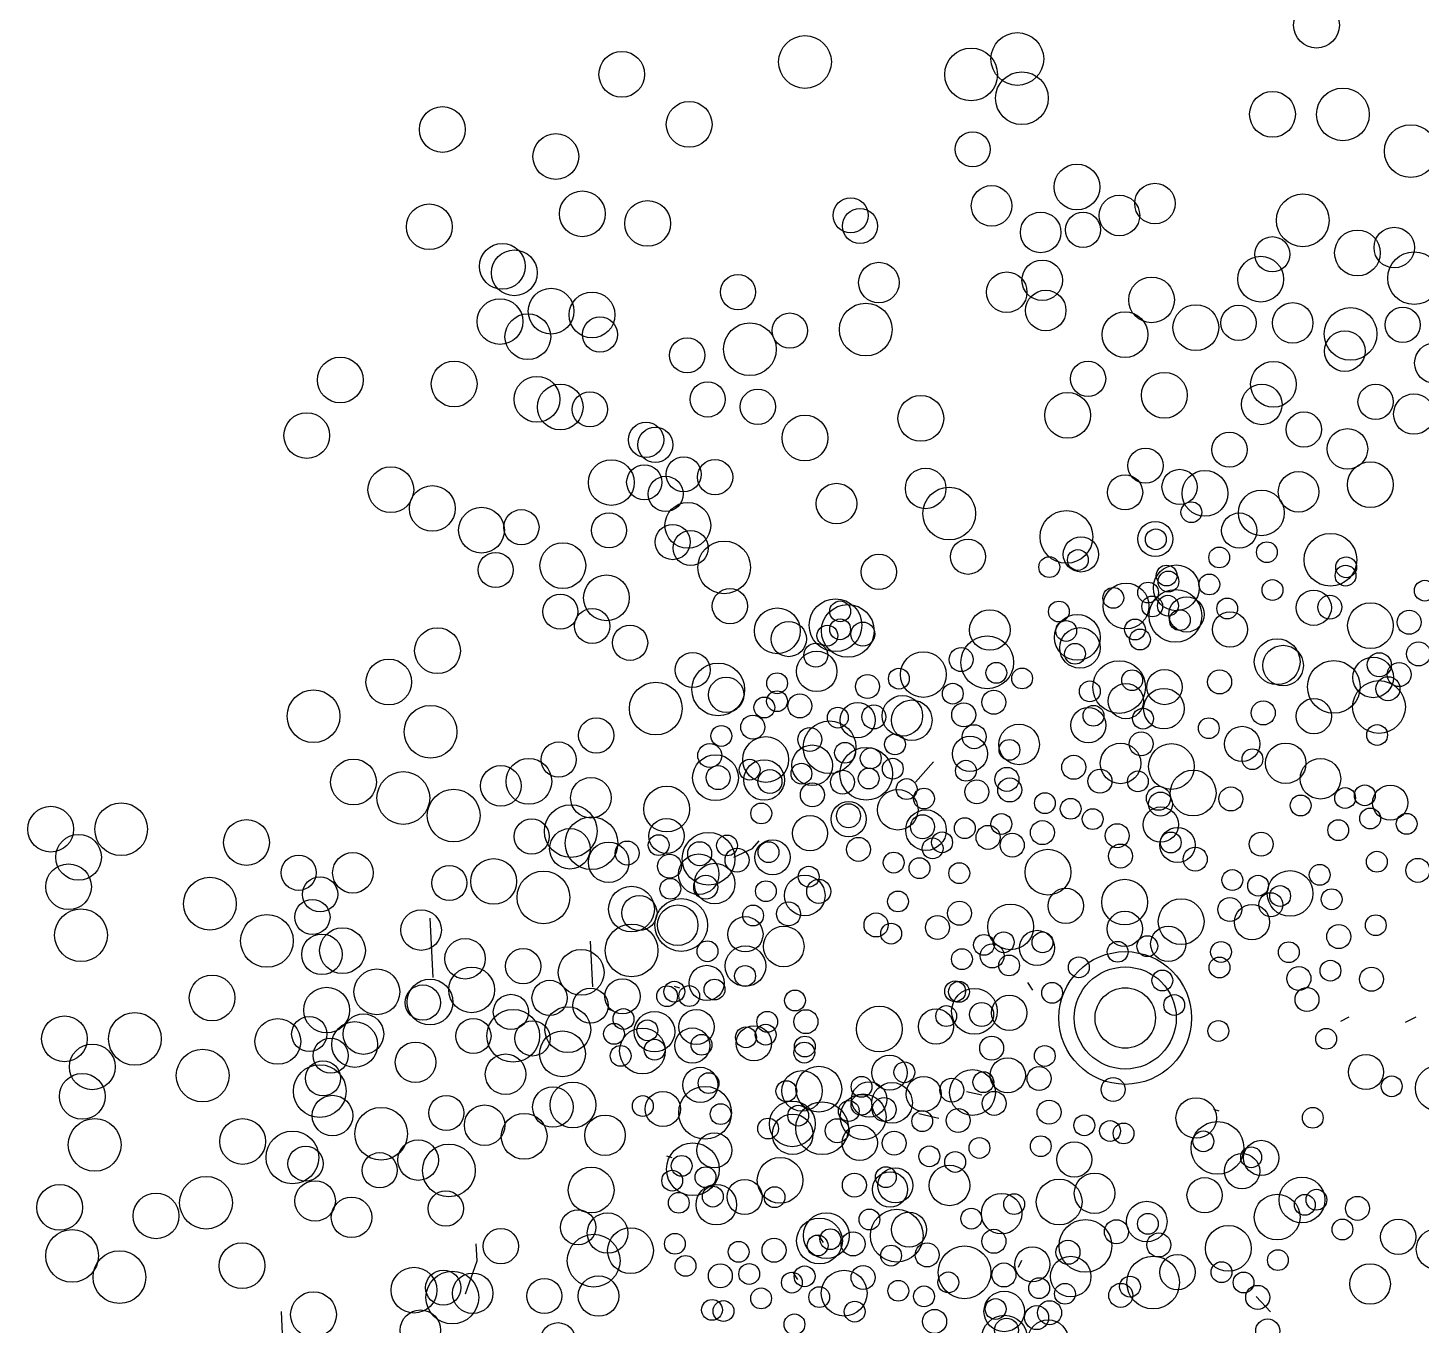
# Model space of a CAD drawing. Header units: millimetres. Extents: x 441156 to 441876, y 4514765 to 4515211.
# Drawn here: x 441411.246 to 441412.185, y 4514833.679 to 4514834.553 of the extents above; entities that cross this region are included whole.
import ezdxf

# ---------------------------------------------------------------- set-up
doc = ezdxf.new("R2010")
doc.units = ezdxf.units.MM
doc.layers.add('01_piscinas', color=254, linetype='Continuous')

msp = doc.modelspace()

# ---------------------------------------------------------------- linework, layer by layer
at = {"layer": '01_piscinas'}
for p, q in [((441411.85656395, 4514834.05810928, 0.00000076), (441411.84435498, 4514834.04456558, 0.00000076)), ((441411.51714898, 4514833.95295157, 0.00000076), (441411.51922251, 4514833.91294447, 0.00000076)), ((441411.62527723, 4514833.93741807, 0.00000076), (441411.62687225, 4514833.90664338, 0.00000076)), ((441411.92348251, 4514833.90430089, 0.00000076), (441411.92017776, 4514833.90960351, 0.00000076)), ((441411.6855144, 4514833.90574856, 0.00000076), (441411.6820632, 4514833.90689777, 0.00000076)), ((441411.64123107, 4514833.89030057, 0.00000076), (441411.63777988, 4514833.89144977, 0.00000076)), ((441412.13626096, 4514833.88609491, 0.00000076), (441412.13076344, 4514833.88334401, 0.00000076)), ((441412.18142783, 4514833.88623146, 0.00000076), (441412.17428106, 4514833.88265529, 0.00000076)), ((441411.88904824, 4514833.83358383, 0.00000076), (441411.87876236, 4514833.8359713, 0.00000076)), ((441412.04888886, 4514833.82283649, 0.00000076), (441412.04543767, 4514833.82398569, 0.00000076)), ((441411.86005129, 4514833.81796706, 0.00000076), (441411.84667965, 4514833.82107077, 0.00000076)), ((441411.6804175, 4514833.79134743, 0.00000076), (441411.6769663, 4514833.79249663, 0.00000076)), ((441411.7823832, 4514833.73437495, 0.00000076), (441411.77907845, 4514833.73967757, 0.00000076)), ((441411.91583987, 4514833.7223042, 0.00000076), (441411.91348382, 4514833.71755858, 0.00000076)), ((441411.76503956, 4514833.70937539, 0.00000076), (441411.76173482, 4514833.714678, 0.00000076)), ((441412.07395017, 4514833.69797687, 0.00000076), (441412.08357173, 4514833.68765445, 0.00000076))]:
    msp.add_line(p, q, dxfattribs=at)
at = {"layer": '01_piscinas', "elevation": 0.00000076}
for points in [[(441411.72197392, 4514833.99394009), (441411.73448015, 4514833.99987894), (441411.73448015, 4514833.99987894), (441411.73909518, 4514834.00495677)], [(441411.54112359, 4514833.69989874), (441411.54897168, 4514833.7219408), (441411.54897168, 4514833.7219408), (441411.54841863, 4514833.73352387)], [(441411.40774925, 4514833.64417645), (441411.41795177, 4514833.67283112), (441411.41795177, 4514833.67283112), (441411.4172328, 4514833.68788911)]]:
    msp.add_lwpolyline(points, dxfattribs=at)
at = {"layer": '01_piscinas'}
for centre, radius in [((441412.11455234, 4514834.55448059, 0.00000076), 0.01541533), ((441411.7699402, 4514834.52966442, 0.00000076), 0.01775907), ((441411.91301681, 4514834.53168761, 0.00000076), 0.01775907), ((441411.64650493, 4514834.52132655, 0.00000076), 0.01541533), ((441411.88188752, 4514834.52124142, 0.00000076), 0.01775907), ((441411.91605484, 4514834.50522281, 0.00000076), 0.01775907), ((441412.08492109, 4514834.49441099, 0.00000076), 0.01541533), ((441412.13236928, 4514834.49436633, 0.00000076), 0.01775907), ((441411.52565443, 4514834.48417502, 0.00000076), 0.01541533), ((441411.69193889, 4514834.48762482, 0.00000076), 0.01541533), ((441411.60205774, 4514834.46597004, 0.00000076), 0.01541533), ((441411.88289372, 4514834.47083649, 0.00000076), 0.01185795), ((441412.17803232, 4514834.46964114, 0.00000076), 0.01775907), ((441411.95314844, 4514834.44542606, 0.00000076), 0.01541533), ((441411.61992777, 4514834.42733752, 0.00000076), 0.01541533), ((441411.89566427, 4514834.43273776, 0.00000076), 0.01366082), ((441412.0057232, 4514834.43429407, 0.00000076), 0.01366082), ((441411.51680279, 4514834.41864516, 0.00000076), 0.01541533), ((441411.66391187, 4514834.42089529, 0.00000076), 0.01541533), ((441411.80071406, 4514834.42632402, 0.00000076), 0.01185795), ((441411.9817776, 4514834.42625853, 0.00000076), 0.01366082), ((441412.10529627, 4514834.42298359, 0.00000076), 0.01775907), ((441411.80696146, 4514834.41914206, 0.00000076), 0.01185795), ((441411.92872349, 4514834.41483718, 0.00000076), 0.01366082), ((441411.95726889, 4514834.41656363, 0.00000076), 0.01185795), ((441412.14214217, 4514834.40100441, 0.00000076), 0.01541533), ((441412.16697802, 4514834.40464882, 0.00000076), 0.01366082), ((441411.56604725, 4514834.39198075, 0.00000076), 0.01541533), ((441412.08481827, 4514834.4001327, 0.00000076), 0.01185795), ((441411.57410544, 4514834.38761748, 0.00000076), 0.01541533), ((441411.92979094, 4514834.38259964, 0.00000076), 0.01366082), ((441412.07699501, 4514834.38333077, 0.00000076), 0.01541533), ((441412.18030346, 4514834.38402408, 0.00000076), 0.01775907), ((441411.72478181, 4514834.37462959, 0.00000076), 0.01185795), ((441411.81973202, 4514834.38104334, 0.00000076), 0.01366082), ((441411.90584534, 4514834.37456411, 0.00000076), 0.01366082), ((441411.59890365, 4514834.36178009, 0.00000076), 0.01541533), ((441412.00344325, 4514834.36938064, 0.00000076), 0.01541533), ((441411.56443809, 4514834.35479504, 0.00000076), 0.01541533), ((441411.62648363, 4514834.35925624, 0.00000076), 0.01541533), ((441411.93212789, 4514834.3622421, 0.00000076), 0.01366082), ((441412.09852361, 4514834.35389096, 0.00000076), 0.01366082), ((441411.58324052, 4514834.34461408, 0.00000076), 0.01541533), ((441411.63181988, 4514834.3460515, 0.00000076), 0.01185795), ((441411.759731, 4514834.34870518, 0.00000076), 0.01185795), ((441411.81089616, 4514834.34937614, 0.00000076), 0.01775907), ((441411.9855578, 4514834.34597202, 0.00000076), 0.01541533), ((441412.03329373, 4514834.35073551, 0.00000076), 0.01541533), ((441412.062025, 4514834.35392531, 0.00000076), 0.01185795), ((441412.13749005, 4514834.34643786, 0.00000076), 0.01775907), ((441412.17263182, 4514834.35258427, 0.00000076), 0.01185795), ((441411.73280945, 4514834.33612625, 0.00000076), 0.01775907), ((441412.13364903, 4514834.33487158, 0.00000076), 0.01366082), ((441411.69059166, 4514834.33204766, 0.00000076), 0.01185795), ((441412.19431886, 4514834.32684046, 0.00000076), 0.01366082), ((441411.45685797, 4514834.31542196, 0.00000076), 0.01541533), ((441411.53357557, 4514834.31276599, 0.00000076), 0.01541533), ((441411.96066142, 4514834.31624459, 0.00000076), 0.01185795), ((441412.01207756, 4514834.3051379, 0.00000076), 0.01541533), ((441412.08554411, 4514834.31251556, 0.00000076), 0.01541533), ((441411.58934314, 4514834.30242535, 0.00000076), 0.01541533), ((441411.60505444, 4514834.29722745, 0.00000076), 0.01541533), ((441411.70433784, 4514834.30233034, 0.00000076), 0.01185795), ((441412.07769822, 4514834.29898116, 0.00000076), 0.01366082), ((441412.15436044, 4514834.30074638, 0.00000076), 0.01185795), ((441411.62501093, 4514834.29564391, 0.00000076), 0.01185795), ((441411.73817176, 4514834.29737478, 0.00000076), 0.01185795), ((441411.84798975, 4514834.28957938, 0.00000076), 0.01541533), ((441411.94687174, 4514834.29163265, 0.00000076), 0.01541533), ((441412.18017561, 4514834.29249588, 0.00000076), 0.01366082), ((441411.43428271, 4514834.27800619, 0.00000076), 0.01541533), ((441412.10604122, 4514834.2820741, 0.00000076), 0.01185795), ((441411.66289128, 4514834.27513282, 0.00000076), 0.01185795), ((441411.66908989, 4514834.27177646, 0.00000076), 0.01185795), ((441411.76990305, 4514834.27632949, 0.00000076), 0.01541533), ((441412.05592802, 4514834.26847899, 0.00000076), 0.01185795), ((441412.13539605, 4514834.26901231, 0.00000076), 0.01366082), ((441411.99934974, 4514834.25774812, 0.00000076), 0.01185795), ((441411.4909512, 4514834.2415306, 0.00000076), 0.01541533), ((441411.63944591, 4514834.24633975, 0.00000076), 0.01541533), ((441411.66165347, 4514834.24652843, 0.00000076), 0.01185795), ((441411.68816544, 4514834.25190154, 0.00000076), 0.01185795), ((441411.70938081, 4514834.24996012, 0.00000076), 0.01185795), ((441411.85123659, 4514834.24236004, 0.00000076), 0.01366082), ((441412.02231165, 4514834.24340571, 0.00000076), 0.01185795), ((441412.15082529, 4514834.244902, 0.00000076), 0.01541533), ((441411.67611688, 4514834.23869692, 0.00000076), 0.01185795), ((441411.7911699, 4514834.23216782, 0.00000076), 0.01366082), ((441411.9855917, 4514834.23974149, 0.00000076), 0.01185795), ((441412.03939698, 4514834.239051, 0.00000076), 0.01541533), ((441412.10246267, 4514834.24009983, 0.00000076), 0.01366082), ((441411.51885104, 4514834.22890564, 0.00000076), 0.01541533), ((441411.86709564, 4514834.22542435, 0.00000076), 0.01775907), ((441412.07743346, 4514834.22590131, 0.00000076), 0.01541533), ((441411.55202174, 4514834.214254, 0.00000076), 0.01541533), ((441411.57889952, 4514834.21624144, 0.00000076), 0.01185795), ((441411.69100245, 4514834.21747178, 0.00000076), 0.01541533), ((441411.94606338, 4514834.20973953, 0.00000076), 0.01775907), ((441412.03027626, 4514834.22634662, 0.00000076), 0.00701654), ((441411.63791307, 4514834.21419839, 0.00000076), 0.01185795), ((441411.6808112, 4514834.20624405, 0.00000076), 0.01185795), ((441412.00599152, 4514834.20833063, 0.00000076), 0.01185795), ((441412.06250425, 4514834.21400575, 0.00000076), 0.01185795), ((441411.69289681, 4514834.20224567, 0.00000076), 0.01185795), ((441411.87977013, 4514834.19636254, 0.00000076), 0.01185795), ((441411.9558332, 4514834.19794198, 0.00000076), 0.01185795), ((441412.0063365, 4514834.20810467, 0.00000076), 0.00701654), ((441412.12396713, 4514834.1943007, 0.00000076), 0.01775907), ((441411.56153395, 4514834.18746009, 0.00000076), 0.01185795), ((441411.6068248, 4514834.19037106, 0.00000076), 0.01541533), ((441411.71548881, 4514834.18920725, 0.00000076), 0.01775907), ((441411.95382069, 4514834.19417548, 0.00000076), 0.00701654), ((441412.04900746, 4514834.19589684, 0.00000076), 0.00701654), ((441412.08112939, 4514834.19940802, 0.00000076), 0.00701654), ((441411.81970343, 4514834.18617031, 0.00000076), 0.01185795), ((441411.93451252, 4514834.18939905, 0.00000076), 0.00701654), ((441412.02011654, 4514834.17543322, 0.00000076), 0.01541533), ((441412.01360391, 4514834.18367332, 0.00000076), 0.00701654), ((441412.13413818, 4514834.18364783, 0.00000076), 0.00701654), ((441412.1345292, 4514834.18926675, 0.00000076), 0.00701654), ((441411.636185, 4514834.16868209, 0.00000076), 0.01541533), ((441412.01479312, 4514834.17967547, 0.00000076), 0.00701654), ((441412.04232503, 4514834.17771143, 0.00000076), 0.00701654), ((441412.08490541, 4514834.17393811, 0.00000076), 0.00701654), ((441412.187538, 4514834.17350656, 0.00000076), 0.00701654), ((441411.60512509, 4514834.15940194, 0.00000076), 0.01185795), ((441411.71935179, 4514834.16310128, 0.00000076), 0.01185795), ((441411.97765751, 4514834.16862901, 0.00000076), 0.00701654), ((441411.98625859, 4514834.16315522, 0.00000076), 0.01541533), ((441412.00111774, 4514834.17222297, 0.00000076), 0.00701654), ((441412.01954444, 4514834.15654638, 0.00000076), 0.01775907), ((441412.01445866, 4514834.16337834, 0.00000076), 0.00701654), ((441412.11272054, 4514834.16199532, 0.00000076), 0.01185795), ((441412.12354071, 4514834.16236379, 0.00000076), 0.00808333), ((441411.62658651, 4514834.14969043, 0.00000076), 0.01185795), ((441411.75130908, 4514834.14647485, 0.00000076), 0.01541533), ((441411.790496, 4514834.15024774, 0.00000076), 0.01775907), ((441411.79875727, 4514834.14643018, 0.00000076), 0.01775907), ((441411.79364659, 4514834.15956246, 0.00000076), 0.00701654), ((441411.89446697, 4514834.14701251, 0.00000076), 0.01366082), ((441411.94101163, 4514834.15942053, 0.00000076), 0.00701654), ((441412.00389257, 4514834.16289464, 0.00000076), 0.00701654), ((441412.02700646, 4514834.15749455, 0.00000076), 0.01185795), ((441412.02252301, 4514834.15368939, 0.00000076), 0.00701654), ((441412.05440792, 4514834.16148167, 0.00000076), 0.00701654), ((441412.15089197, 4514834.14993794, 0.00000076), 0.01541533), ((441411.75901066, 4514834.14089515, 0.00000076), 0.01185795), ((441411.79359279, 4514834.14744812, 0.00000076), 0.00701654), ((441411.80890347, 4514834.14427683, 0.00000076), 0.00808333), ((441411.95341332, 4514834.14205561, 0.00000076), 0.01541533), ((441411.94592787, 4514834.14637758, 0.00000076), 0.00701654), ((441411.99227822, 4514834.14735201, 0.00000076), 0.00701654), ((441412.05626529, 4514834.14737941, 0.00000076), 0.01185795), ((441412.17694053, 4514834.15222253, 0.00000076), 0.00808333), ((441411.52237606, 4514834.13306118, 0.00000076), 0.01541533), ((441411.65210243, 4514834.13841994, 0.00000076), 0.01185795), ((441411.7850339, 4514834.14322042, 0.00000076), 0.00701654), ((441411.89270232, 4514834.12521503, 0.00000076), 0.01775907), ((441411.95521138, 4514834.13494727, 0.00000076), 0.01366082), ((441411.99566197, 4514834.14062237, 0.00000076), 0.00701654), ((441411.77784633, 4514834.11915321, 0.00000076), 0.01366082), ((441411.77721538, 4514834.1300157, 0.00000076), 0.00808333), ((441411.87513079, 4514834.12707531, 0.00000076), 0.00808333), ((441411.95188824, 4514834.13098591, 0.00000076), 0.00701654), ((441412.08807698, 4514834.12566397, 0.00000076), 0.01541533), ((441412.09206042, 4514834.12307124, 0.00000076), 0.01366082), ((441412.183283, 4514834.13090062, 0.00000076), 0.00808333), ((441411.48953079, 4514834.11196157, 0.00000076), 0.01541533), ((441411.69425863, 4514834.12004844, 0.00000076), 0.01185795), ((441411.71148692, 4514834.1069579, 0.00000076), 0.01775907), ((441411.84970634, 4514834.116982, 0.00000076), 0.01541533), ((441411.89885254, 4514834.11817576, 0.00000076), 0.00701654), ((441411.98160647, 4514834.10858867, 0.00000076), 0.01775907), ((441412.12623826, 4514834.10868363, 0.00000076), 0.01775907), ((441412.15273025, 4514834.11504012, 0.00000076), 0.01366082), ((441412.15686012, 4514834.12362248, 0.00000076), 0.00808333), ((441412.17024123, 4514834.1169656, 0.00000076), 0.00808333), ((441411.71684339, 4514834.10336462, 0.00000076), 0.01185795), ((441411.75116604, 4514834.11114065, 0.00000076), 0.00701654), ((441411.81200739, 4514834.10890315, 0.00000076), 0.00808333), ((441411.83321995, 4514834.11424606, 0.00000076), 0.00701654), ((441411.91621475, 4514834.1143954, 0.00000076), 0.00701654), ((441411.99035264, 4514834.11317518, 0.00000076), 0.00701654), ((441412.01217535, 4514834.1085578, 0.00000076), 0.01185795), ((441412.04929967, 4514834.1120239, 0.00000076), 0.00808333), ((441412.1627013, 4514834.10747009, 0.00000076), 0.00808333), ((441411.43885316, 4514834.08893509, 0.00000076), 0.01775907), ((441411.66944495, 4514834.09407166, 0.00000076), 0.01775907), ((441411.75111224, 4514834.09902632, 0.00000076), 0.00701654), ((441411.86951838, 4514834.10413132, 0.00000076), 0.00701654), ((441411.89715516, 4514834.09833039, 0.00000076), 0.00808333), ((441411.96183991, 4514834.10566073, 0.00000076), 0.00701654), ((441411.98613078, 4514834.09911318, 0.00000076), 0.01185795), ((441412.01173528, 4514834.09402946, 0.00000076), 0.01366082), ((441412.15665675, 4514834.09514866, 0.00000076), 0.01775907), ((441411.51772394, 4514834.07849463, 0.00000076), 0.01775907), ((441411.74255335, 4514834.09479862, 0.00000076), 0.00701654), ((441411.76642292, 4514834.09585503, 0.00000076), 0.00808333), ((441411.79205113, 4514834.08799555, 0.00000076), 0.00701654), ((441411.80540038, 4514834.08628213, 0.00000076), 0.01185795), ((441411.81630209, 4514834.08845068, 0.00000076), 0.00808333), ((441411.83554416, 4514834.08918435, 0.00000076), 0.01366082), ((441411.84189899, 4514834.08624777, 0.00000076), 0.01366082), ((441411.87686754, 4514834.08987803, 0.00000076), 0.00808333), ((441411.96430891, 4514834.08923051, 0.00000076), 0.00701654), ((441412.07869645, 4514834.0911561, 0.00000076), 0.00808333), ((441412.11277183, 4514834.08894604, 0.00000076), 0.01185795), ((441411.62929806, 4514834.07596392, 0.00000076), 0.01185795), ((441411.73473483, 4514834.0815939, 0.00000076), 0.00808333), ((441411.7864941, 4514834.06799839, 0.00000076), 0.01775907), ((441411.96086518, 4514834.08288271, 0.00000076), 0.01185795), ((441411.99765498, 4514834.08729046, 0.00000076), 0.00701654), ((441412.04199263, 4514834.08083964, 0.00000076), 0.00701654), ((441411.71358019, 4514834.07563688, 0.00000076), 0.00701654), ((441411.77316179, 4514834.0732005, 0.00000076), 0.00808333), ((441411.83058159, 4514834.06996272, 0.00000076), 0.00701654), ((441411.88397054, 4514834.07514358, 0.00000076), 0.00808333), ((441411.91416441, 4514834.06992842, 0.00000076), 0.01366082), ((441411.99643897, 4514834.07031253, 0.00000076), 0.00808333), ((441412.06445261, 4514834.07027376, 0.00000076), 0.01185795), ((441412.15539427, 4514834.07628582, 0.00000076), 0.00701654), ((441411.60403246, 4514834.05973345, 0.00000076), 0.01185795), ((441411.70576168, 4514834.06243215, 0.00000076), 0.00808333), ((441411.74349812, 4514834.05976535, 0.00000076), 0.01541533), ((441411.77476795, 4514834.05588448, 0.00000076), 0.01366082), ((441411.79688354, 4514834.06430095, 0.00000076), 0.00701654), ((441411.81119627, 4514834.05013744, 0.00000076), 0.01775907), ((441411.81424575, 4514834.0605206, 0.00000076), 0.00701654), ((441411.88109058, 4514834.06359532, 0.00000076), 0.01185795), ((441411.90769229, 4514834.06624403, 0.00000076), 0.00701654), ((441411.98255222, 4514834.05713891, 0.00000076), 0.01366082), ((441412.01683339, 4514834.05503315, 0.00000076), 0.01541533), ((441412.07138941, 4514834.05997184, 0.00000076), 0.00701654), ((441412.09380744, 4514834.05721196, 0.00000076), 0.01366082), ((441411.465778, 4514834.04457233, 0.00000076), 0.01541533), ((441411.58394011, 4514834.0450176, 0.00000076), 0.01541533), ((441411.70964017, 4514834.04748734, 0.00000076), 0.01541533), ((441411.73263714, 4514834.05288435, 0.00000076), 0.00701654), ((441411.74242797, 4514834.04597198, 0.00000076), 0.01366082), ((441411.82909466, 4514834.05357507, 0.00000076), 0.00701654), ((441411.87835813, 4514834.05219959, 0.00000076), 0.00701654), ((441411.95100021, 4514834.05451231, 0.00000076), 0.00808333), ((441412.11720628, 4514834.04680045, 0.00000076), 0.01366082), ((441411.49933771, 4514834.03384668, 0.00000076), 0.01775907), ((441411.56504967, 4514834.04202077, 0.00000076), 0.01366082), ((441411.71142458, 4514834.04754143, 0.00000076), 0.00808333), ((441411.74633681, 4514834.04491359, 0.00000076), 0.00808333), ((441411.76754938, 4514834.05025651, 0.00000076), 0.00701654), ((441411.79518616, 4514834.04445559, 0.00000076), 0.00808333), ((441411.81287481, 4514834.04696463, 0.00000076), 0.00701654), ((441411.90599491, 4514834.04639866, 0.00000076), 0.00808333), ((441411.96867892, 4514834.04512851, 0.00000076), 0.00808333), ((441411.99421429, 4514834.04503027, 0.00000076), 0.00701654), ((441412.03147892, 4514834.03717511, 0.00000076), 0.01541533), ((441411.53326248, 4514834.02199111, 0.00000076), 0.01775907), ((441411.6257195, 4514834.03398965, 0.00000076), 0.01366082), ((441411.6767949, 4514834.02638774, 0.00000076), 0.01541533), ((441411.77489854, 4514834.03600322, 0.00000076), 0.00808333), ((441411.83246578, 4514834.02591562, 0.00000076), 0.01366082), ((441411.83841419, 4514834.03985247, 0.00000076), 0.00701654), ((441411.85007834, 4514834.03345501, 0.00000076), 0.00701654), ((441411.88570729, 4514834.0379463, 0.00000076), 0.00808333), ((441411.90785991, 4514834.03926213, 0.00000076), 0.00808333), ((441412.00804095, 4514834.03363223, 0.00000076), 0.00808333), ((441412.0568903, 4514834.03317422, 0.00000076), 0.00808333), ((441412.13381587, 4514834.03384545, 0.00000076), 0.00701654), ((441412.14710641, 4514834.03562309, 0.00000076), 0.00701654), ((441412.1642311, 4514834.03068757, 0.00000076), 0.01185795), ((441411.30924531, 4514834.01277284, 0.00000076), 0.01775907), ((441411.61213326, 4514834.01155066, 0.00000076), 0.01775907), ((441411.74047957, 4514834.02345382, 0.00000076), 0.00701654), ((441411.79939195, 4514834.01958252, 0.00000076), 0.01185795), ((441411.79926137, 4514834.02188239, 0.00000076), 0.00808333), ((441411.93158166, 4514834.03036258, 0.00000076), 0.00701654), ((441411.94894388, 4514834.02658222, 0.00000076), 0.00701654), ((441412.00947117, 4514834.02974465, 0.00000076), 0.00808333), ((441412.10387554, 4514834.02880742, 0.00000076), 0.00701654), ((441411.26179713, 4514834.01281751, 0.00000076), 0.01541533), ((441411.62611727, 4514834.00336125, 0.00000076), 0.01775907), ((441411.67665502, 4514834.00823809, 0.00000076), 0.01185795), ((441411.77334737, 4514834.01013789, 0.00000076), 0.01185795), ((441411.85146745, 4514834.01217643, 0.00000076), 0.01366082), ((441411.84914055, 4514834.01447805, 0.00000076), 0.00808333), ((441411.87760881, 4514834.01351032, 0.00000076), 0.00701654), ((441411.9022475, 4514834.01631814, 0.00000076), 0.00701654), ((441411.96379278, 4514834.01963669, 0.00000076), 0.00701654), ((441412.00964985, 4514834.01594236, 0.00000076), 0.01185795), ((441412.15071286, 4514834.02001472, 0.00000076), 0.00701654), ((441412.17526898, 4514834.01644024, 0.00000076), 0.00701654), ((441411.39367451, 4514834.00389563, 0.00000076), 0.01541533), ((441411.58576109, 4514834.00789557, 0.00000076), 0.01185795), ((441411.61157625, 4514833.99964507, 0.00000076), 0.01366082), ((441411.70498805, 4514833.9929208, 0.00000076), 0.01775907), ((441411.86230356, 4514834.00397101, 0.00000076), 0.00701654), ((441411.89329267, 4514834.00733488, 0.00000076), 0.00808333), ((441411.92988429, 4514834.01051721, 0.00000076), 0.00808333), ((441411.9802809, 4514834.0084482, 0.00000076), 0.00808333), ((441412.02091564, 4514834.00220541, 0.00000076), 0.01185795), ((441412.01639125, 4514834.0038687, 0.00000076), 0.00701654), ((441412.07725797, 4514834.0027102, 0.00000076), 0.00808333), ((441412.12920878, 4514834.01216753, 0.00000076), 0.00701654), ((441411.28053332, 4514833.99391414, 0.00000076), 0.01541533), ((441411.63767223, 4514833.99052541, 0.00000076), 0.01366082), ((441411.6501372, 4514833.9967785, 0.00000076), 0.00808333), ((441411.67134977, 4514834.00212142, 0.00000076), 0.00701654), ((441411.69898655, 4514833.99632049, 0.00000076), 0.00808333), ((441411.71744466, 4514834.00188567, 0.00000076), 0.00701654), ((441411.74808178, 4514833.99390743, 0.00000076), 0.01185795), ((441411.74536943, 4514833.99733006, 0.00000076), 0.00701654), ((441411.80600025, 4514833.99922787, 0.00000076), 0.00808333), ((441411.8559154, 4514833.99989497, 0.00000076), 0.00701654), ((441411.90959667, 4514834.00206485, 0.00000076), 0.00808333), ((441411.98248275, 4514833.99474922, 0.00000076), 0.00808333), ((441411.42885272, 4514833.98346879, 0.00000076), 0.01185795), ((441411.46535133, 4514833.98343443, 0.00000076), 0.01366082), ((441411.56018732, 4514833.97762835, 0.00000076), 0.01541533), ((441411.67869893, 4514833.98786813, 0.00000076), 0.00808333), ((441411.69834206, 4514833.98249429, 0.00000076), 0.01366082), ((441411.72415687, 4514833.99198714, 0.00000076), 0.00808333), ((441411.82972199, 4514833.99032832, 0.00000076), 0.00701654), ((441411.84708421, 4514833.98654796, 0.00000076), 0.00701654), ((441411.93363156, 4514833.98385669, 0.00000076), 0.01541533), ((441412.03287936, 4514833.99268021, 0.00000076), 0.00808333), ((441412.15522857, 4514833.99089675, 0.00000076), 0.00701654), ((441412.18286536, 4514833.98509583, 0.00000076), 0.00808333), ((441411.27380476, 4514833.97405, 0.00000076), 0.01541533), ((441411.53029687, 4514833.97660581, 0.00000076), 0.01185795), ((441411.59374703, 4514833.9669027, 0.00000076), 0.01775907), ((441411.70909899, 4514833.97619474, 0.00000076), 0.01366082), ((441411.77246306, 4514833.98083948, 0.00000076), 0.00701654), ((441411.87387412, 4514833.98318515, 0.00000076), 0.00701654), ((441412.05783942, 4514833.97856047, 0.00000076), 0.00701654), ((441412.0967601, 4514833.96956155, 0.00000076), 0.01541533), ((441412.11673142, 4514833.98210461, 0.00000076), 0.00701654), ((441411.36902081, 4514833.96264133, 0.00000076), 0.01775907), ((441411.44326518, 4514833.96892774, 0.00000076), 0.01185795), ((441411.65304211, 4514833.95899849, 0.00000076), 0.01541533), ((441411.67919219, 4514833.97269089, 0.00000076), 0.00701654), ((441411.70306176, 4514833.9737473, 0.00000076), 0.00808333), ((441411.74359275, 4514833.97104287, 0.00000076), 0.00701654), ((441411.76976882, 4514833.96816363, 0.00000076), 0.01366082), ((441411.77917527, 4514833.97094096, 0.00000076), 0.00808333), ((441411.94564844, 4514833.96119124, 0.00000076), 0.01185795), ((441411.98533179, 4514833.96371055, 0.00000076), 0.01541533), ((441412.07520164, 4514833.97478012, 0.00000076), 0.00701654), ((441412.09005054, 4514833.96783459, 0.00000076), 0.00701654), ((441411.43808936, 4514833.95364763, 0.00000076), 0.01185795), ((441411.65838364, 4514833.95640021, 0.00000076), 0.01185795), ((441411.68660182, 4514833.94827284, 0.00000076), 0.01775907), ((441411.75884962, 4514833.95575724, 0.00000076), 0.00808333), ((441411.83259119, 4514833.96416004, 0.00000076), 0.00701654), ((441411.87404174, 4514833.95620324, 0.00000076), 0.00808333), ((441412.02336827, 4514833.95056087, 0.00000076), 0.01541533), ((441412.05614205, 4514833.9587151, 0.00000076), 0.00808333), ((441412.08378766, 4514833.96193997, 0.00000076), 0.00808333), ((441412.12474126, 4514833.96563029, 0.00000076), 0.00701654), ((441411.28217231, 4514833.94139011, 0.00000076), 0.01775907), ((441411.40746586, 4514833.93754002, 0.00000076), 0.01775907), ((441411.51133248, 4514833.94487173, 0.00000076), 0.01366082), ((441411.68419881, 4514833.94814971, 0.00000076), 0.01366082), ((441411.73498005, 4514833.95470084, 0.00000076), 0.00701654), ((441411.81782092, 4514833.94828845, 0.00000076), 0.00808333), ((441411.85916662, 4514833.94660927, 0.00000076), 0.00808333), ((441411.90847152, 4514833.94701319, 0.00000076), 0.01541533), ((441411.98541785, 4514833.94569421, 0.00000076), 0.01185795), ((441412.07113193, 4514833.95019498, 0.00000076), 0.01185795), ((441412.15447789, 4514833.94812444, 0.00000076), 0.00701654), ((441411.45837056, 4514833.93100212, 0.00000076), 0.01541533), ((441411.65308628, 4514833.93113142, 0.00000076), 0.01775907), ((441411.7298104, 4514833.94206955, 0.00000076), 0.01185795), ((441411.75562557, 4514833.93381905, 0.00000076), 0.01366082), ((441411.8279841, 4514833.94248212, 0.00000076), 0.00701654), ((441412.01467668, 4514833.93557907, 0.00000076), 0.01185795), ((441412.12954748, 4514833.94048268, 0.00000076), 0.00808333), ((441411.44452594, 4514833.92852464, 0.00000076), 0.01366082), ((441411.5409056, 4514833.92556303, 0.00000076), 0.01366082), ((441411.70424405, 4514833.93059701, 0.00000076), 0.00701654), ((441411.89054877, 4514833.93487755, 0.00000076), 0.00701654), ((441411.89606611, 4514833.92745833, 0.00000076), 0.00808333), ((441411.90383931, 4514833.93665519, 0.00000076), 0.00701654), ((441411.92629456, 4514833.93285008, 0.00000076), 0.01185795), ((441411.92997461, 4514833.93657781, 0.00000076), 0.00701654), ((441411.98060024, 4514833.93025043, 0.00000076), 0.00701654), ((441412.00055615, 4514833.93401076, 0.00000076), 0.00701654), ((441412.05024297, 4514833.93014038, 0.00000076), 0.00701654), ((441412.09590539, 4514833.92994316, 0.00000076), 0.00701654), ((441411.58006306, 4514833.92053387, 0.00000076), 0.01185795), ((441411.61912756, 4514833.91635997, 0.00000076), 0.01541533), ((441411.72984438, 4514833.92063334, 0.00000076), 0.01366082), ((441411.87567365, 4514833.92528357, 0.00000076), 0.00701654), ((441411.90744576, 4514833.92104683, 0.00000076), 0.00701654), ((441411.98570472, 4514833.88563973, 0.00000076), 0.0446896), ((441411.95445679, 4514833.91980023, 0.00000076), 0.00701654), ((441412.04920902, 4514833.91967908, 0.00000076), 0.00701654), ((441411.48151903, 4514833.90323372, 0.00000076), 0.01541533), ((441411.54537425, 4514833.90457537, 0.00000076), 0.01541533), ((441411.70372229, 4514833.90927068, 0.00000076), 0.01185795), ((441411.7295773, 4514833.91395712, 0.00000076), 0.00701654), ((441411.98570472, 4514833.88563973, 0.00000076), 0.03437661), ((441412.01071187, 4514833.91088693, 0.00000076), 0.00701654), ((441412.1027225, 4514833.91219578, 0.00000076), 0.00808333), ((441412.12393507, 4514833.91753869, 0.00000076), 0.00701654), ((441412.15157185, 4514833.91173777, 0.00000076), 0.00808333), ((441411.37049871, 4514833.89915877, 0.00000076), 0.01541533), ((441411.51246933, 4514833.89603899, 0.00000076), 0.01185795), ((441411.51731529, 4514833.89639347, 0.00000076), 0.01541533), ((441411.59786957, 4514833.89917356, 0.00000076), 0.01185795), ((441411.64698897, 4514833.9002056, 0.00000076), 0.01185795), ((441411.67703281, 4514833.90030704, 0.00000076), 0.00701654), ((441411.68191119, 4514833.9033684, 0.00000076), 0.00701654), ((441411.69193999, 4514833.90040727, 0.00000076), 0.00701654), ((441411.70897784, 4514833.9047863, 0.00000076), 0.00701654), ((441411.87106656, 4514833.90360565, 0.00000076), 0.00701654), ((441411.87371544, 4514833.90327439, 0.00000076), 0.00701654), ((441411.9364284, 4514833.90259143, 0.00000076), 0.00701654), ((441411.44766108, 4514833.89095571, 0.00000076), 0.01541533), ((441411.57182499, 4514833.88972894, 0.00000076), 0.01185795), ((441411.62540516, 4514833.89391184, 0.00000076), 0.01185795), ((441411.76323371, 4514833.89742015, 0.00000076), 0.00701654), ((441411.88409183, 4514833.89016445, 0.00000076), 0.01541533), ((441411.90754096, 4514833.88912029, 0.00000076), 0.01185795), ((441411.98570472, 4514833.88563973, 0.00000076), 0.02034119), ((441412.01872171, 4514833.89441261, 0.00000076), 0.00701654), ((441412.10815648, 4514833.89804931, 0.00000076), 0.00808333), ((441411.31847513, 4514833.8715548, 0.00000076), 0.01775907), ((441411.47245119, 4514833.87480517, 0.00000076), 0.01366082), ((441411.57339834, 4514833.87363752, 0.00000076), 0.01775907), ((441411.61017007, 4514833.87776361, 0.00000076), 0.01541533), ((441411.64765667, 4514833.88495927, 0.00000076), 0.00701654), ((441411.66854597, 4514833.87640726, 0.00000076), 0.01366082), ((441411.69683192, 4514833.87958118, 0.00000076), 0.01185795), ((441411.74451521, 4514833.88304039, 0.00000076), 0.00701654), ((441411.77058288, 4514833.88316686, 0.00000076), 0.00808333), ((441411.81999423, 4514833.87819526, 0.00000076), 0.01541533), ((441411.85823511, 4514833.87991321, 0.00000076), 0.01185795), ((441411.86510274, 4514833.88693236, 0.00000076), 0.00701654), ((441411.88897231, 4514833.88798877, 0.00000076), 0.00808333), ((441411.27102694, 4514833.87159946, 0.00000076), 0.01541533), ((441411.41481581, 4514833.8698561, 0.00000076), 0.01541533), ((441411.43595258, 4514833.87483952, 0.00000076), 0.01185795), ((441411.46659068, 4514833.86776655, 0.00000076), 0.01541533), ((441411.5465594, 4514833.87349848, 0.00000076), 0.01185795), ((441411.58638623, 4514833.87189113, 0.00000076), 0.01185795), ((441411.64129814, 4514833.87499535, 0.00000076), 0.00701654), ((441411.66375305, 4514833.87732324, 0.00000076), 0.00701654), ((441411.73017222, 4514833.87263043, 0.00000076), 0.00701654), ((441411.73549818, 4514833.86856878, 0.00000076), 0.01185795), ((441411.74346276, 4514833.87440807, 0.00000076), 0.00701654), ((441412.04845834, 4514833.87690676, 0.00000076), 0.00701654), ((441411.45036504, 4514833.86029847, 0.00000076), 0.01185795), ((441411.60657817, 4514833.86150734, 0.00000076), 0.01541533), ((441411.66043622, 4514833.8634475, 0.00000076), 0.01541533), ((441411.66866929, 4514833.86428029, 0.00000076), 0.00701654), ((441411.69406891, 4514833.86707635, 0.00000076), 0.01185795), ((441411.70023189, 4514833.8675924, 0.00000076), 0.00701654), ((441411.76984846, 4514833.86640051, 0.00000076), 0.00701654), ((441411.89571119, 4514833.86533424, 0.00000076), 0.00808333), ((441412.12109024, 4514833.87163209, 0.00000076), 0.00701654), ((441411.28976314, 4514833.85269609, 0.00000076), 0.01541533), ((441411.36413818, 4514833.84682961, 0.00000076), 0.01775907), ((441411.50757661, 4514833.85578579, 0.00000076), 0.01366082), ((441411.56824644, 4514833.84775468, 0.00000076), 0.01366082), ((441411.64572466, 4514833.86011444, 0.00000076), 0.00701654), ((441411.76951118, 4514833.86233252, 0.00000076), 0.00701654), ((441411.82691069, 4514833.84877372, 0.00000076), 0.01185795), ((441411.93147691, 4514833.860085, 0.00000076), 0.00701654), ((441412.14792052, 4514833.84923416, 0.00000076), 0.01185795), ((441411.44300896, 4514833.83638916, 0.00000076), 0.01775907), ((441411.44518922, 4514833.84501836, 0.00000076), 0.01185795), ((441411.69946537, 4514833.84057317, 0.00000076), 0.01185795), ((441411.77927248, 4514833.83771392, 0.00000076), 0.01541533), ((441411.83691517, 4514833.84908146, 0.00000076), 0.00701654), ((441411.90656154, 4514833.84701147, 0.00000076), 0.01185795), ((441411.92765266, 4514833.84486811, 0.00000076), 0.00808333), ((441412.19658526, 4514833.83831249, 0.00000076), 0.01541533), ((441411.28303457, 4514833.83283195, 0.00000076), 0.01541533), ((441411.61359356, 4514833.8270532, 0.00000076), 0.01541533), ((441411.70496568, 4514833.84178169, 0.00000076), 0.00701654), ((441411.7573711, 4514833.83633758, 0.00000076), 0.00701654), ((441411.76794215, 4514833.83652544, 0.00000076), 0.01366082), ((441411.80804486, 4514833.83928484, 0.00000076), 0.00701654), ((441411.81315265, 4514833.83076709, 0.00000076), 0.01185795), ((441411.82861198, 4514833.82849432, 0.00000076), 0.01366082), ((441411.8498726, 4514833.83443131, 0.00000076), 0.01185795), ((441411.86888621, 4514833.83704734, 0.00000076), 0.00808333), ((441411.88281859, 4514833.835423, 0.00000076), 0.01541533), ((441411.89009877, 4514833.84239026, 0.00000076), 0.00701654), ((441411.97753184, 4514833.83746376, 0.00000076), 0.00808333), ((441412.16523444, 4514833.83961297, 0.00000076), 0.00701654), ((441411.4516258, 4514833.81989537, 0.00000076), 0.01366082), ((441411.52828802, 4514833.8216606, 0.00000076), 0.01185795), ((441411.60009156, 4514833.82564939, 0.00000076), 0.01366082), ((441411.66068235, 4514833.82633369, 0.00000076), 0.00701654), ((441411.67419977, 4514833.8243427, 0.00000076), 0.01185795), ((441411.70261338, 4514833.82179116, 0.00000076), 0.01775907), ((441411.80912296, 4514833.81906879, 0.00000076), 0.01541533), ((441411.80799106, 4514833.82717051, 0.00000076), 0.00701654), ((441411.89744794, 4514833.82813697, 0.00000076), 0.00808333), ((441411.48440762, 4514833.80765229, 0.00000076), 0.01775907), ((441411.55410319, 4514833.8134101, 0.00000076), 0.01366082), ((441411.71308778, 4514833.82088959, 0.00000076), 0.00701654), ((441411.76138703, 4514833.8143053, 0.00000076), 0.01541533), ((441411.76538094, 4514833.81986326, 0.00000076), 0.00701654), ((441411.78148416, 4514833.8113507, 0.00000076), 0.01775907), ((441411.79943216, 4514833.82294281, 0.00000076), 0.00701654), ((441411.82330174, 4514833.82399922, 0.00000076), 0.00808333), ((441411.84892995, 4514833.81613974, 0.00000076), 0.00701654), ((441411.87318091, 4514833.81659487, 0.00000076), 0.00808333), ((441411.93439154, 4514833.82221358, 0.00000076), 0.00808333), ((441412.03350882, 4514833.81830227, 0.00000076), 0.01366082), ((441412.11204564, 4514833.81841471, 0.00000076), 0.00701654), ((441411.29140213, 4514833.80017207, 0.00000076), 0.01775907), ((441411.39106302, 4514833.80246686, 0.00000076), 0.01541533), ((441411.58074829, 4514833.80595359, 0.00000076), 0.01541533), ((441411.63521698, 4514833.80663002, 0.00000076), 0.01366082), ((441411.74508955, 4514833.81115052, 0.00000076), 0.00701654), ((441411.76163113, 4514833.80728461, 0.00000076), 0.01366082), ((441411.79161365, 4514833.80973809, 0.00000076), 0.00808333), ((441411.80684163, 4514833.80152626, 0.00000076), 0.01185795), ((441411.95811328, 4514833.81331403, 0.00000076), 0.00701654), ((441411.9754755, 4514833.80953368, 0.00000076), 0.00701654), ((441411.98457985, 4514833.80787871, 0.00000076), 0.00701654), ((441412.04785005, 4514833.79810104, 0.00000076), 0.01775907), ((441411.42462273, 4514833.79174121, 0.00000076), 0.01775907), ((441411.70889986, 4514833.79650006, 0.00000076), 0.01185795), ((441411.83004061, 4514833.80134469, 0.00000076), 0.00808333), ((441411.88746041, 4514833.79810691, 0.00000076), 0.00701654), ((441411.92877912, 4514833.79926959, 0.00000076), 0.00701654), ((441412.03834452, 4514833.80253528, 0.00000076), 0.00701654), ((441411.43346448, 4514833.78749666, 0.00000076), 0.01185795), ((441411.48342724, 4514833.78308041, 0.00000076), 0.01185795), ((441411.50932364, 4514833.78992652, 0.00000076), 0.01366082), ((441411.53007066, 4514833.78292711, 0.00000076), 0.01775907), ((441411.69440906, 4514833.78377808, 0.00000076), 0.01775907), ((441411.85376236, 4514833.79244514, 0.00000076), 0.00701654), ((441411.87112457, 4514833.78866479, 0.00000076), 0.00701654), ((441411.95144008, 4514833.79029876, 0.00000076), 0.01185795), ((441412.07055564, 4514833.7918094, 0.00000076), 0.00701654), ((441412.07728573, 4514833.79137027, 0.00000076), 0.01185795), ((441411.68684309, 4514833.78600613, 0.00000076), 0.00701654), ((441411.70293947, 4514833.7783701, 0.00000076), 0.00701654), ((441411.7531827, 4514833.77629222, 0.00000076), 0.01541533), ((441411.8244282, 4514833.7784007, 0.00000076), 0.00701654), ((441411.86730135, 4514833.77285063, 0.00000076), 0.01366082), ((441412.06442822, 4514833.78246818, 0.00000076), 0.01185795), ((441411.36640931, 4514833.76121255, 0.00000076), 0.01775907), ((441411.43990106, 4514833.76237367, 0.00000076), 0.01366082), ((441411.6258584, 4514833.76975816, 0.00000076), 0.01541533), ((441411.68048457, 4514833.77604221, 0.00000076), 0.00701654), ((441411.72929968, 4514833.7650892, 0.00000076), 0.01185795), ((441411.80321563, 4514833.77305778, 0.00000076), 0.00808333), ((441411.82724145, 4514833.7701154, 0.00000076), 0.01185795), ((441411.83080275, 4514833.77288498, 0.00000076), 0.01185795), ((441411.94116069, 4514833.76169647, 0.00000076), 0.01541533), ((441411.96505442, 4514833.76754441, 0.00000076), 0.01366082), ((441412.03916263, 4514833.76623772, 0.00000076), 0.01185795), ((441412.10476003, 4514833.76308944, 0.00000076), 0.01541533), ((441411.26779241, 4514833.75805373, 0.00000076), 0.01541533), ((441411.332744, 4514833.75231261, 0.00000076), 0.01541533), ((441411.52796881, 4514833.7572824, 0.00000076), 0.01185795), ((441411.68491108, 4514833.7611613, 0.00000076), 0.00701654), ((441411.71021594, 4514833.75988271, 0.00000076), 0.01366082), ((441411.70785571, 4514833.76532715, 0.00000076), 0.00701654), ((441411.74944946, 4514833.76495161, 0.00000076), 0.00701654), ((441411.90242677, 4514833.75383125, 0.00000076), 0.01366082), ((441411.91085352, 4514833.76027688, 0.00000076), 0.00701654), ((441412.08804527, 4514833.75151672, 0.00000076), 0.01541533), ((441412.1066912, 4514833.75978577, 0.00000076), 0.00701654), ((441412.11451209, 4514833.7632055, 0.00000076), 0.00701654), ((441411.46446285, 4514833.75134633, 0.00000076), 0.01366082), ((441411.8819832, 4514833.75048027, 0.00000076), 0.00701654), ((441412.00017983, 4514833.74852503, 0.00000076), 0.01366082), ((441412.14214888, 4514833.75740458, 0.00000076), 0.00808333), ((441411.61711401, 4514833.74457842, 0.00000076), 0.01185795), ((441411.63696401, 4514833.74077074, 0.00000076), 0.01366082), ((441411.77970247, 4514833.7354581, 0.00000076), 0.01541533), ((441411.78433215, 4514833.73905856, 0.00000076), 0.01541533), ((441411.81335748, 4514833.74987429, 0.00000076), 0.00701654), ((441411.83178034, 4514833.73901389, 0.00000076), 0.01775907), ((441411.84003938, 4514833.74306382, 0.00000076), 0.01185795), ((441411.95885933, 4514833.73211581, 0.00000076), 0.01775907), ((441411.97975063, 4514833.74165165, 0.00000076), 0.00808333), ((441412.00096319, 4514833.74699457, 0.00000076), 0.00701654), ((441412.13202444, 4514833.74314588, 0.00000076), 0.00701654), ((441412.16962117, 4514833.73819134, 0.00000076), 0.01185795), ((441411.27615996, 4514833.72539385, 0.00000076), 0.01775907), ((441411.56503042, 4514833.73190767, 0.00000076), 0.01185795), ((441411.62756931, 4514833.72215561, 0.00000076), 0.01775907), ((441411.65237817, 4514833.72892404, 0.00000076), 0.01541533), ((441411.68230206, 4514833.73353977, 0.00000076), 0.00701654), ((441411.77846226, 4514833.73238317, 0.00000076), 0.00701654), ((441411.78702115, 4514833.73661087, 0.00000076), 0.00701654), ((441411.80233183, 4514833.73343958, 0.00000076), 0.00808333), ((441411.89724008, 4514833.73519465, 0.00000076), 0.00808333), ((441412.00831236, 4514833.73274128, 0.00000076), 0.00808333), ((441412.0552, 4514833.73041711, 0.00000076), 0.01541533), ((441412.19543633, 4514833.72994084, 0.00000076), 0.01366082), ((441411.39064804, 4514833.7187752, 0.00000076), 0.01541533), ((441411.72521501, 4514833.72811769, 0.00000076), 0.00701654), ((441411.74908458, 4514833.7291741, 0.00000076), 0.00808333), ((441411.82796004, 4514833.7255801, 0.00000076), 0.00701654), ((441411.85221101, 4514833.72603523, 0.00000076), 0.00808333), ((441411.87744339, 4514833.71428871, 0.00000076), 0.01775907), ((441411.92313819, 4514833.71970605, 0.00000076), 0.01185795), ((441411.94711925, 4514833.7277903, 0.00000076), 0.00808333), ((441412.088546, 4514833.72254061, 0.00000076), 0.00701654), ((441411.3080903, 4514833.71105831, 0.00000076), 0.01775907), ((441411.68945206, 4514833.71863285, 0.00000076), 0.00701654), ((441411.7129105, 4514833.71194165, 0.00000076), 0.00808333), ((441411.73236501, 4514833.71321077, 0.00000076), 0.00701654), ((441411.90397895, 4514833.71254012, 0.00000076), 0.00808333), ((441411.94895335, 4514833.71145555, 0.00000076), 0.01366082), ((441412.00452237, 4514833.70739063, 0.00000076), 0.01775907), ((441412.02089125, 4514833.71439984, 0.00000076), 0.01185795), ((441412.05057133, 4514833.71439897, 0.00000076), 0.00701654), ((441412.15065678, 4514833.70645727, 0.00000076), 0.01366082), ((441411.50653679, 4514833.70226003, 0.00000076), 0.01541533), ((441411.52621603, 4514833.70398127, 0.00000076), 0.01185795), ((441411.53234179, 4514833.69731005, 0.00000076), 0.01775907), ((441411.54606603, 4514833.70017359, 0.00000076), 0.01366082), ((441411.59432074, 4514833.69837104, 0.00000076), 0.01185795), ((441411.63081934, 4514833.69833668, 0.00000076), 0.01366082), ((441411.76111863, 4514833.7073836, 0.00000076), 0.00701654), ((441411.76967752, 4514833.7116113, 0.00000076), 0.00701654), ((441411.79633978, 4514833.70029105, 0.00000076), 0.01541533), ((441411.8090707, 4514833.71078505, 0.00000076), 0.00808333), ((441411.86649051, 4514833.70754727, 0.00000076), 0.00701654), ((441411.9277007, 4514833.70364057, 0.00000076), 0.00701654), ((441411.98892527, 4514833.70468658, 0.00000076), 0.00701654), ((441412.06542023, 4514833.70745344, 0.00000076), 0.00701654), ((441411.43882813, 4514833.68578805, 0.00000076), 0.01541533), ((441411.74037485, 4514833.69673645, 0.00000076), 0.00701654), ((441411.7795452, 4514833.69762002, 0.00000076), 0.00701654), ((441411.83279245, 4514833.7018855, 0.00000076), 0.00701654), ((441411.85015467, 4514833.69810515, 0.00000076), 0.00701654), ((441411.9041738, 4514833.68797198, 0.00000076), 0.01366082), ((441411.94506291, 4514833.69986022, 0.00000076), 0.00701654), ((441411.98266239, 4514833.69879197, 0.00000076), 0.00808333), ((441412.07493256, 4514833.69745837, 0.00000076), 0.00808333), ((441411.70729809, 4514833.68899766, 0.00000076), 0.00701654), ((441411.71502138, 4514833.6882112, 0.00000076), 0.00701654), ((441411.80345829, 4514833.68784106, 0.00000076), 0.00701654), ((441411.89836654, 4514833.68959613, 0.00000076), 0.00701654), ((441411.92600332, 4514833.6837952, 0.00000076), 0.00808333), ((441411.93472915, 4514833.68711474, 0.00000076), 0.00808333), ((441411.51080884, 4514833.67527319, 0.00000076), 0.01366082), ((441411.76285151, 4514833.67924683, 0.00000076), 0.00701654), ((441411.85727381, 4514833.6812469, 0.00000076), 0.00808333), ((441411.90436823, 4514833.66992595, 0.00000076), 0.01541533), ((441411.9057157, 4514833.67534284, 0.00000076), 0.00808333), ((441411.93374691, 4514833.66866328, 0.00000076), 0.01366082), ((441412.08167143, 4514833.67480385, 0.00000076), 0.00808333), ((441411.60355737, 4514833.66854988, 0.00000076), 0.01185795)]:
    msp.add_circle(centre, radius, dxfattribs=at)

doc.saveas('drawing.dxf')
